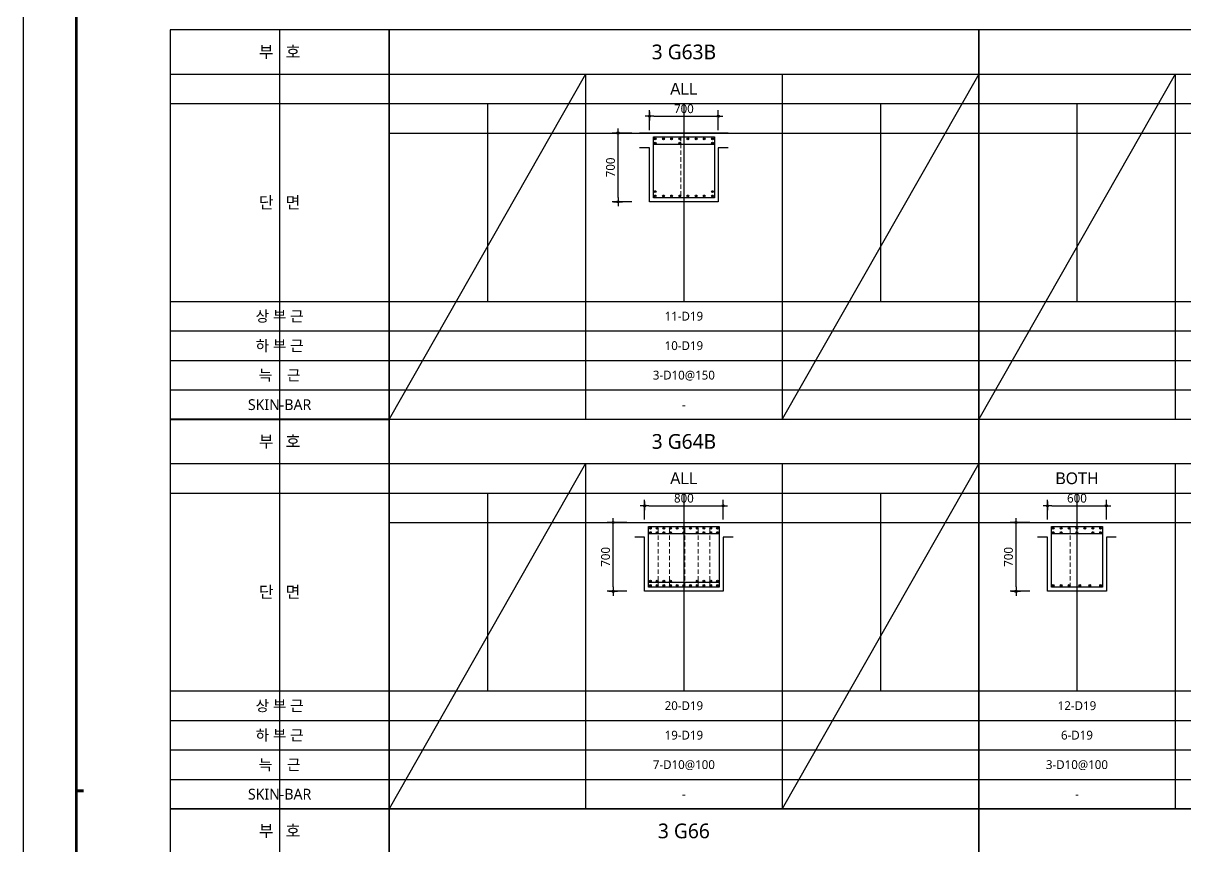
# Model space of a CAD drawing. Header units: millimetres. Extents: x 0 to 252030, y -124740 to 196020.
# Drawn here: x 126030 to 137850, y 150874 to 159247 of the extents above; entities that cross this region are included whole.
import ezdxf
from ezdxf.enums import TextEntityAlignment as Align

# ---------------------------------------------------------------- set-up
doc = ezdxf.new("R2010")
doc.units = ezdxf.units.MM
doc.header["$LTSCALE"] = 30
doc.linetypes.add('HID', pattern=[2.3, 1.5, -0.8])
doc.layers.get('DEFPOINTS').update_dxf_attribs({"color": 142})
for name, color, linetype in [('0-SEC1', 3, 'Continuous'), ('CON', 2, 'Continuous'), ('DIM', 7, 'Continuous'), ('ETC', 7, 'Continuous'), ('S-철근', 3, 'Continuous'), ('SHEET', 7, 'Continuous'), ('TXT', 3, 'Continuous'), ('XR-FORM_(도룡동)$0$Sheet', 7, 'Continuous')]:
    doc.layers.add(name, color=color, linetype=linetype)
doc.layers.add('TieBar', color=7, linetype='HID', lineweight=0)
doc.styles.get("Standard").update_dxf_attribs({"font": 'malgun.ttf'})
doc.styles.add('돋움', font='Dotum.ttf')
doc.styles.add('맑은 고딕', font='malgun.ttf')
doc.dimstyles.new('30NDIM', dxfattribs={"dimscale": 50, "dimtxt": 3, "dimasz": 1.5, "dimexe": 2, "dimexo": 6, "dimgap": 1, "dimtad": 1, "dimdec": 0, "dimrnd": 0.25, "dimzin": 0, "dimdsep": 46, "dimtxsty": 'Standard', "dimblk": 'Z_DOT', "dimcen": 5, "dimclrd": 256, "dimclre": 256, "dimclrt": 3, "dimadec": 0, "dimazin": 0, "dimtm": 1e-09, "dimtfac": 1, "dimtdec": 0, "dimtix": 1, "dimtmove": 2, "dimatfit": 1, "dimldrblk": 'Z_DOT', "dimfxl": 1, "dimtolj": 1, "dimtzin": 0, "dimarcsym": 0})

# ---------------------------------------------------------------- blocks, each defined once
blk = doc.blocks.new('Z_DOT')
at = {"layer": 'DIM', "color": 0}
for p, q in [((-1, 0), (1, 0)), ((0, -1), (0, 1))]:
    blk.add_line(p, q, dxfattribs=at)
for radius in [0.25, 0.125]:
    blk.add_circle((0, 0), radius, dxfattribs=at)
blk = doc.blocks.new('*D261')
at = {"layer": 'DEFPOINTS', "color": 0, "transparency": 16777216}
for p in [(133103, 158300), (132403, 157979), (133103, 157979)]:
    blk.add_point(p, dxfattribs=at)
at = {"layer": 'DIM', "lineweight": -2, "transparency": 16777216}
for p, q in [((132403, 158159), (132403, 158360)), ((132448, 158300), (133058, 158300)), ((133103, 158159), (133103, 158360))]:
    blk.add_line(p, q, dxfattribs=at)
at = {"layer": 'DIM', "lineweight": -2, "transparency": 16777216, "xscale": 45, "yscale": 45, "zscale": 45, "rotation": 180}
blk.add_blockref('Z_DOT', (132403, 158300), dxfattribs=at)
at = {"layer": 'DIM', "lineweight": -2, "transparency": 16777216, "xscale": 45, "yscale": 45, "zscale": 45}
blk.add_blockref('Z_DOT', (133103, 158300), dxfattribs=at)
at = {"layer": 'DIM', "color": 3, "transparency": 16777216, "insert": (132753, 158376), "char_height": 90, "attachment_point": 5}
blk.add_mtext('\\A1;700', dxfattribs=at)
blk = doc.blocks.new('*D262')
at = {"layer": 'DEFPOINTS', "color": 0, "transparency": 16777216}
for p in [(132083, 158129), (132403, 158129), (132403, 157429)]:
    blk.add_point(p, dxfattribs=at)
at = {"layer": 'DIM', "lineweight": -2, "transparency": 16777216}
for p, q in [((132223, 158129), (132023, 158129)), ((132083, 157474), (132083, 158084)), ((132223, 157429), (132023, 157429))]:
    blk.add_line(p, q, dxfattribs=at)
at = {"layer": 'DIM', "lineweight": -2, "transparency": 16777216, "xscale": 45, "yscale": 45, "zscale": 45}
for p, rotation in [((132083, 158129), 90), ((132083, 157429), 270)]:
    blk.add_blockref('Z_DOT', p, dxfattribs=dict(at, rotation=rotation))
at = {"layer": 'DIM', "color": 3, "transparency": 16777216, "insert": (132006, 157779), "char_height": 90, "attachment_point": 5, "rotation": 90}
blk.add_mtext('\\A1;700', dxfattribs=at)
blk = doc.blocks.new('*D269')
at = {"layer": 'DEFPOINTS', "color": 0, "transparency": 16777216}
for p in [(133153, 154335), (132353, 154015), (133153, 154015)]:
    blk.add_point(p, dxfattribs=at)
at = {"layer": 'DIM', "lineweight": -2, "transparency": 16777216}
for p, q in [((132353, 154195), (132353, 154395)), ((133153, 154195), (133153, 154395)), ((132398, 154335), (133108, 154335))]:
    blk.add_line(p, q, dxfattribs=at)
at = {"layer": 'DIM', "lineweight": -2, "transparency": 16777216, "xscale": 45, "yscale": 45, "zscale": 45, "rotation": 180}
blk.add_blockref('Z_DOT', (132353, 154335), dxfattribs=at)
at = {"layer": 'DIM', "lineweight": -2, "transparency": 16777216, "xscale": 45, "yscale": 45, "zscale": 45}
blk.add_blockref('Z_DOT', (133153, 154335), dxfattribs=at)
at = {"layer": 'DIM', "color": 3, "transparency": 16777216, "insert": (132753, 154412), "char_height": 90, "attachment_point": 5}
blk.add_mtext('\\A1;800', dxfattribs=at)
blk = doc.blocks.new('*D270')
at = {"layer": 'DEFPOINTS', "color": 0, "transparency": 16777216}
for p in [(132033, 154165), (132353, 154165), (132353, 153465)]:
    blk.add_point(p, dxfattribs=at)
at = {"layer": 'DIM', "lineweight": -2, "transparency": 16777216}
for p, q in [((132173, 154165), (131973, 154165)), ((132033, 153510), (132033, 154120)), ((132173, 153465), (131973, 153465))]:
    blk.add_line(p, q, dxfattribs=at)
at = {"layer": 'DIM', "lineweight": -2, "transparency": 16777216, "xscale": 45, "yscale": 45, "zscale": 45}
for p, rotation in [((132033, 154165), 90), ((132033, 153465), 270)]:
    blk.add_blockref('Z_DOT', p, dxfattribs=dict(at, rotation=rotation))
at = {"layer": 'DIM', "color": 3, "transparency": 16777216, "insert": (131956, 153815), "char_height": 90, "attachment_point": 5, "rotation": 90}
blk.add_mtext('\\A1;700', dxfattribs=at)
blk = doc.blocks.new('*D271')
at = {"layer": 'DEFPOINTS', "color": 0, "transparency": 16777216}
for p in [(137053, 154335), (136453, 154015), (137053, 154015)]:
    blk.add_point(p, dxfattribs=at)
at = {"layer": 'DIM', "lineweight": -2, "transparency": 16777216}
for p, q in [((136453, 154195), (136453, 154395)), ((137053, 154195), (137053, 154395)), ((136498, 154335), (137008, 154335))]:
    blk.add_line(p, q, dxfattribs=at)
at = {"layer": 'DIM', "lineweight": -2, "transparency": 16777216, "xscale": 45, "yscale": 45, "zscale": 45, "rotation": 180}
blk.add_blockref('Z_DOT', (136453, 154335), dxfattribs=at)
at = {"layer": 'DIM', "lineweight": -2, "transparency": 16777216, "xscale": 45, "yscale": 45, "zscale": 45}
blk.add_blockref('Z_DOT', (137053, 154335), dxfattribs=at)
at = {"layer": 'DIM', "color": 3, "transparency": 16777216, "insert": (136753, 154412), "char_height": 90, "attachment_point": 5}
blk.add_mtext('\\A1;600', dxfattribs=at)
blk = doc.blocks.new('*D272')
at = {"layer": 'DEFPOINTS', "color": 0, "transparency": 16777216}
for p in [(136133, 154165), (136453, 154165), (136453, 153465)]:
    blk.add_point(p, dxfattribs=at)
at = {"layer": 'DIM', "lineweight": -2, "transparency": 16777216}
for p, q in [((136273, 154165), (136073, 154165)), ((136133, 153510), (136133, 154120)), ((136273, 153465), (136073, 153465))]:
    blk.add_line(p, q, dxfattribs=at)
at = {"layer": 'DIM', "lineweight": -2, "transparency": 16777216, "xscale": 45, "yscale": 45, "zscale": 45}
for p, rotation in [((136133, 154165), 90), ((136133, 153465), 270)]:
    blk.add_blockref('Z_DOT', p, dxfattribs=dict(at, rotation=rotation))
at = {"layer": 'DIM', "color": 3, "transparency": 16777216, "insert": (136056, 153815), "char_height": 90, "attachment_point": 5, "rotation": 90}
blk.add_mtext('\\A1;700', dxfattribs=at)
blk = doc.blocks.new('XR-FORM_(도룡동)$0$S')
at = {"layer": 'XR-FORM_(도룡동)$0$Sheet', "const_width": 100}
blk.add_lwpolyline([(1850, 57950), (82250, 57950), (82250, 1200), (1850, 1200)], close=True, dxfattribs=at)
at = {"layer": 'XR-FORM_(도룡동)$0$Sheet', "linetype": 'Continuous', "const_width": 100}
blk.add_lwpolyline([(2100, 29575), (1850, 29575)], dxfattribs=at)
blk = doc.blocks.new('XR-FORM_(도룡동)', base_point=(101.33, -56114.51))
at = {"layer": 'DEFPOINTS'}
blk.add_lwpolyline([(0, 0), (420, 0), (420, 297), (0, 297)], close=True, dxfattribs=at)
at = {"xscale": 0.005, "yscale": 0.005, "zscale": 0.005}
blk.add_blockref('XR-FORM_(도룡동)$0$S', (-0.25, 0), dxfattribs=at)
blk = doc.blocks.new('*U160')
at = {"layer": 'DEFPOINTS'}
for p, q in [((-1114, 5286), (-1114, 1321)), ((-2229, 4536), (0, 4536))]:
    blk.add_line(p, q, dxfattribs=at)
at = {"layer": 'SHEET'}
blk.add_line((-2229, 4836), (0, 4836), dxfattribs=at)
at = {"layer": 'SHEET', "color": 6}
for p, q in [((-2229, 2521), (0, 2521)), ((-2229, 2221), (0, 2221)), ((-2229, 1921), (0, 1921)), ((-2229, 1621), (0, 1621))]:
    blk.add_line(p, q, dxfattribs=at)
at = {"layer": 'SHEET'}
blk.add_lwpolyline([(0, 5286), (-2229, 5286), (-2229, 1321), (0, 1321)], close=True, dxfattribs=at)
at = {"layer": 'TXT', "style": '맑은 고딕'}
for s, height, p in [('부   호', 120, (-1114, 5061)), ('단   면', 120, (-1114, 3529)), ('상 부 근', 110, (-1114, 2371)), ('하 부 근', 110, (-1114, 2071)), ('늑    근', 110, (-1114, 1771)), ('SKIN-BAR', 110, (-1114, 1471))]:
    blk.add_text(s, height=height, dxfattribs=at).set_placement(p, align=Align.MIDDLE_CENTER)
blk = doc.blocks.new('4등분')
at = {"layer": 'DEFPOINTS'}
for p, q in [((1000, 3214), (1000, 1200)), ((3000, 3214), (3000, 1200)), ((5000, 3214), (5000, 1200)), ((0, 2914), (6000, 2914))]:
    blk.add_line(p, q, dxfattribs=at)
at = {"layer": 'SHEET'}
blk.add_line((0, 3514), (6000, 3514), dxfattribs=at)
at = {"layer": 'SHEET', "color": 6}
for p, q in [((2000, 3514), (2000, 0)), ((4000, 3514), (4000, 0)), ((0, 3214), (6000, 3214)), ((0, 1200), (6000, 1200)), ((0, 900), (6000, 900)), ((0, 600), (6000, 600)), ((0, 300), (6000, 300))]:
    blk.add_line(p, q, dxfattribs=at)
at = {"layer": 'SHEET'}
blk.add_lwpolyline([(6000, 3964), (0, 3964), (0, 0), (6000, 0)], close=True, dxfattribs=at)

msp = doc.modelspace()

# ---------------------------------------------------------------- hatches: boundary and pattern name
at = {"layer": 'S-철근'}
h = msp.add_hatch(color=256, dxfattribs=at)
edge = h.paths.add_edge_path()
edge.add_arc((132462.08013, 158070.41992), 9.55, 0, 180)
edge.add_arc((132462.08013, 158070.41992), 9.55, 180, 360)
h = msp.add_hatch(color=256, dxfattribs=at)
edge = h.paths.add_edge_path()
edge.add_arc((132462.08013, 158026.31992), 9.55, 0, 180)
edge.add_arc((132462.08013, 158026.31992), 9.55, 180, 360)
h = msp.add_hatch(color=256, dxfattribs=at)
edge = h.paths.add_edge_path()
edge.add_arc((132545.20013, 158070.41992), 9.55, 0, 180)
edge.add_arc((132545.20013, 158070.41992), 9.55, 180, 360)
h = msp.add_hatch(color=256, dxfattribs=at)
edge = h.paths.add_edge_path()
edge.add_arc((132628.32013, 158070.41992), 9.55, 0, 180)
edge.add_arc((132628.32013, 158070.41992), 9.55, 180, 360)
h = msp.add_hatch(color=256, dxfattribs=at)
edge = h.paths.add_edge_path()
edge.add_arc((132711.44013, 158070.41992), 9.55, 0, 180)
edge.add_arc((132711.44013, 158070.41992), 9.55, 180, 360)
h = msp.add_hatch(color=256, dxfattribs=at)
edge = h.paths.add_edge_path()
edge.add_arc((132711.44013, 158026.31992), 9.55, 0, 180)
edge.add_arc((132711.44013, 158026.31992), 9.55, 180, 360)
h = msp.add_hatch(color=256, dxfattribs=at)
edge = h.paths.add_edge_path()
edge.add_arc((132794.56013, 158070.41992), 9.55, 0, 180)
edge.add_arc((132794.56013, 158070.41992), 9.55, 180, 360)
h = msp.add_hatch(color=256, dxfattribs=at)
edge = h.paths.add_edge_path()
edge.add_arc((132877.68013, 158070.41992), 9.55, 0, 180)
edge.add_arc((132877.68013, 158070.41992), 9.55, 180, 360)
h = msp.add_hatch(color=256, dxfattribs=at)
edge = h.paths.add_edge_path()
edge.add_arc((132960.80013, 158070.41992), 9.55, 0, 180)
edge.add_arc((132960.80013, 158070.41992), 9.55, 180, 360)
h = msp.add_hatch(color=256, dxfattribs=at)
edge = h.paths.add_edge_path()
edge.add_arc((133043.92013, 158070.41992), 9.55, 0, 180)
edge.add_arc((133043.92013, 158070.41992), 9.55, 180, 360)
h = msp.add_hatch(color=256, dxfattribs=at)
edge = h.paths.add_edge_path()
edge.add_arc((133043.92013, 158026.31992), 9.55, 0, 180)
edge.add_arc((133043.92013, 158026.31992), 9.55, 180, 360)
h = msp.add_hatch(color=256, dxfattribs=at)
edge = h.paths.add_edge_path()
edge.add_arc((132462.08013, 157532.67992), 9.55, 0, 180)
edge.add_arc((132462.08013, 157532.67992), 9.55, 180, 360)
h = msp.add_hatch(color=256, dxfattribs=at)
edge = h.paths.add_edge_path()
edge.add_arc((132462.08013, 157488.57992), 9.55, 0, 180)
edge.add_arc((132462.08013, 157488.57992), 9.55, 180, 360)
h = msp.add_hatch(color=256, dxfattribs=at)
edge = h.paths.add_edge_path()
edge.add_arc((132545.20013, 157488.57992), 9.55, 0, 180)
edge.add_arc((132545.20013, 157488.57992), 9.55, 180, 360)
h = msp.add_hatch(color=256, dxfattribs=at)
edge = h.paths.add_edge_path()
edge.add_arc((132628.32013, 157488.57992), 9.55, 0, 180)
edge.add_arc((132628.32013, 157488.57992), 9.55, 180, 360)
h = msp.add_hatch(color=256, dxfattribs=at)
edge = h.paths.add_edge_path()
edge.add_arc((132711.44013, 157488.57992), 9.55, 0, 180)
edge.add_arc((132711.44013, 157488.57992), 9.55, 180, 360)
h = msp.add_hatch(color=256, dxfattribs=at)
edge = h.paths.add_edge_path()
edge.add_arc((132794.56013, 157488.57992), 9.55, 0, 180)
edge.add_arc((132794.56013, 157488.57992), 9.55, 180, 360)
h = msp.add_hatch(color=256, dxfattribs=at)
edge = h.paths.add_edge_path()
edge.add_arc((132877.68013, 157488.57992), 9.55, 0, 180)
edge.add_arc((132877.68013, 157488.57992), 9.55, 180, 360)
h = msp.add_hatch(color=256, dxfattribs=at)
edge = h.paths.add_edge_path()
edge.add_arc((132960.80013, 157488.57992), 9.55, 0, 180)
edge.add_arc((132960.80013, 157488.57992), 9.55, 180, 360)
h = msp.add_hatch(color=256, dxfattribs=at)
edge = h.paths.add_edge_path()
edge.add_arc((133043.92013, 157532.67992), 9.55, 0, 180)
edge.add_arc((133043.92013, 157532.67992), 9.55, 180, 360)
h = msp.add_hatch(color=256, dxfattribs=at)
edge = h.paths.add_edge_path()
edge.add_arc((133043.92013, 157488.57992), 9.55, 0, 180)
edge.add_arc((133043.92013, 157488.57992), 9.55, 180, 360)
h = msp.add_hatch(color=256, dxfattribs=at)
edge = h.paths.add_edge_path()
edge.add_arc((132412.08013, 154105.91992), 9.55, 0, 180)
edge.add_arc((132412.08013, 154105.91992), 9.55, 180, 360)
h = msp.add_hatch(color=256, dxfattribs=at)
edge = h.paths.add_edge_path()
edge.add_arc((132412.08013, 154061.81992), 9.55, 0, 180)
edge.add_arc((132412.08013, 154061.81992), 9.55, 180, 360)
h = msp.add_hatch(color=256, dxfattribs=at)
edge = h.paths.add_edge_path()
edge.add_arc((132480.26413, 154105.91992), 9.55, 0, 180)
edge.add_arc((132480.26413, 154105.91992), 9.55, 180, 360)
h = msp.add_hatch(color=256, dxfattribs=at)
edge = h.paths.add_edge_path()
edge.add_arc((132480.26413, 154061.81992), 9.55, 0, 180)
edge.add_arc((132480.26413, 154061.81992), 9.55, 180, 360)
h = msp.add_hatch(color=256, dxfattribs=at)
edge = h.paths.add_edge_path()
edge.add_arc((132548.44813, 154105.91992), 9.55, 0, 180)
edge.add_arc((132548.44813, 154105.91992), 9.55, 180, 360)
h = msp.add_hatch(color=256, dxfattribs=at)
edge = h.paths.add_edge_path()
edge.add_arc((132548.44813, 154061.81992), 9.55, 0, 180)
edge.add_arc((132548.44813, 154061.81992), 9.55, 180, 360)
h = msp.add_hatch(color=256, dxfattribs=at)
edge = h.paths.add_edge_path()
edge.add_arc((132616.63213, 154105.91992), 9.55, 0, 180)
edge.add_arc((132616.63213, 154105.91992), 9.55, 180, 360)
h = msp.add_hatch(color=256, dxfattribs=at)
edge = h.paths.add_edge_path()
edge.add_arc((132616.63213, 154061.81992), 9.55, 0, 180)
edge.add_arc((132616.63213, 154061.81992), 9.55, 180, 360)
h = msp.add_hatch(color=256, dxfattribs=at)
edge = h.paths.add_edge_path()
edge.add_arc((132684.81613, 154105.91992), 9.55, 0, 180)
edge.add_arc((132684.81613, 154105.91992), 9.55, 180, 360)
h = msp.add_hatch(color=256, dxfattribs=at)
edge = h.paths.add_edge_path()
edge.add_arc((132753.00013, 154105.91992), 9.55, 0, 180)
edge.add_arc((132753.00013, 154105.91992), 9.55, 180, 360)
h = msp.add_hatch(color=256, dxfattribs=at)
edge = h.paths.add_edge_path()
edge.add_arc((132753.00013, 154061.81992), 9.55, 0, 180)
edge.add_arc((132753.00013, 154061.81992), 9.55, 180, 360)
h = msp.add_hatch(color=256, dxfattribs=at)
edge = h.paths.add_edge_path()
edge.add_arc((132821.18413, 154105.91992), 9.55, 0, 180)
edge.add_arc((132821.18413, 154105.91992), 9.55, 180, 360)
h = msp.add_hatch(color=256, dxfattribs=at)
edge = h.paths.add_edge_path()
edge.add_arc((132889.36813, 154105.91992), 9.55, 0, 180)
edge.add_arc((132889.36813, 154105.91992), 9.55, 180, 360)
h = msp.add_hatch(color=256, dxfattribs=at)
edge = h.paths.add_edge_path()
edge.add_arc((132889.36813, 154061.81992), 9.55, 0, 180)
edge.add_arc((132889.36813, 154061.81992), 9.55, 180, 360)
h = msp.add_hatch(color=256, dxfattribs=at)
edge = h.paths.add_edge_path()
edge.add_arc((132957.55213, 154105.91992), 9.55, 0, 180)
edge.add_arc((132957.55213, 154105.91992), 9.55, 180, 360)
h = msp.add_hatch(color=256, dxfattribs=at)
edge = h.paths.add_edge_path()
edge.add_arc((132957.55213, 154061.81992), 9.55, 0, 180)
edge.add_arc((132957.55213, 154061.81992), 9.55, 180, 360)
h = msp.add_hatch(color=256, dxfattribs=at)
edge = h.paths.add_edge_path()
edge.add_arc((133025.73613, 154105.91992), 9.55, 0, 180)
edge.add_arc((133025.73613, 154105.91992), 9.55, 180, 360)
h = msp.add_hatch(color=256, dxfattribs=at)
edge = h.paths.add_edge_path()
edge.add_arc((133025.73613, 154061.81992), 9.55, 0, 180)
edge.add_arc((133025.73613, 154061.81992), 9.55, 180, 360)
h = msp.add_hatch(color=256, dxfattribs=at)
edge = h.paths.add_edge_path()
edge.add_arc((133093.92013, 154105.91992), 9.55, 0, 180)
edge.add_arc((133093.92013, 154105.91992), 9.55, 180, 360)
h = msp.add_hatch(color=256, dxfattribs=at)
edge = h.paths.add_edge_path()
edge.add_arc((133093.92013, 154061.81992), 9.55, 0, 180)
edge.add_arc((133093.92013, 154061.81992), 9.55, 180, 360)
h = msp.add_hatch(color=256, dxfattribs=at)
edge = h.paths.add_edge_path()
edge.add_arc((136512.08013, 154105.91992), 9.55, 0, 180)
edge.add_arc((136512.08013, 154105.91992), 9.55, 180, 360)
h = msp.add_hatch(color=256, dxfattribs=at)
edge = h.paths.add_edge_path()
edge.add_arc((136512.08013, 154061.81992), 9.55, 0, 180)
edge.add_arc((136512.08013, 154061.81992), 9.55, 180, 360)
h = msp.add_hatch(color=256, dxfattribs=at)
edge = h.paths.add_edge_path()
edge.add_arc((136592.3868, 154105.91992), 9.55, 0, 180)
edge.add_arc((136592.3868, 154105.91992), 9.55, 180, 360)
h = msp.add_hatch(color=256, dxfattribs=at)
edge = h.paths.add_edge_path()
edge.add_arc((136592.3868, 154061.81992), 9.55, 0, 180)
edge.add_arc((136592.3868, 154061.81992), 9.55, 180, 360)
h = msp.add_hatch(color=256, dxfattribs=at)
edge = h.paths.add_edge_path()
edge.add_arc((136672.69347, 154105.91992), 9.55, 0, 180)
edge.add_arc((136672.69347, 154105.91992), 9.55, 180, 360)
h = msp.add_hatch(color=256, dxfattribs=at)
edge = h.paths.add_edge_path()
edge.add_arc((136753.00013, 154105.91992), 9.55, 0, 180)
edge.add_arc((136753.00013, 154105.91992), 9.55, 180, 360)
h = msp.add_hatch(color=256, dxfattribs=at)
edge = h.paths.add_edge_path()
edge.add_arc((136753.00013, 154061.81992), 9.55, 0, 180)
edge.add_arc((136753.00013, 154061.81992), 9.55, 180, 360)
h = msp.add_hatch(color=256, dxfattribs=at)
edge = h.paths.add_edge_path()
edge.add_arc((136833.3068, 154105.91992), 9.55, 0, 180)
edge.add_arc((136833.3068, 154105.91992), 9.55, 180, 360)
h = msp.add_hatch(color=256, dxfattribs=at)
edge = h.paths.add_edge_path()
edge.add_arc((136913.61347, 154105.91992), 9.55, 0, 180)
edge.add_arc((136913.61347, 154105.91992), 9.55, 180, 360)
h = msp.add_hatch(color=256, dxfattribs=at)
edge = h.paths.add_edge_path()
edge.add_arc((136913.61347, 154061.81992), 9.55, 0, 180)
edge.add_arc((136913.61347, 154061.81992), 9.55, 180, 360)
h = msp.add_hatch(color=256, dxfattribs=at)
edge = h.paths.add_edge_path()
edge.add_arc((136993.92013, 154105.91992), 9.55, 0, 180)
edge.add_arc((136993.92013, 154105.91992), 9.55, 180, 360)
h = msp.add_hatch(color=256, dxfattribs=at)
edge = h.paths.add_edge_path()
edge.add_arc((136993.92013, 154061.81992), 9.55, 0, 180)
edge.add_arc((136993.92013, 154061.81992), 9.55, 180, 360)
h = msp.add_hatch(color=256, dxfattribs=at)
edge = h.paths.add_edge_path()
edge.add_arc((132412.08013, 153568.17992), 9.55, 0, 180)
edge.add_arc((132412.08013, 153568.17992), 9.55, 180, 360)
h = msp.add_hatch(color=256, dxfattribs=at)
edge = h.paths.add_edge_path()
edge.add_arc((132480.26413, 153568.17992), 9.55, 0, 180)
edge.add_arc((132480.26413, 153568.17992), 9.55, 180, 360)
h = msp.add_hatch(color=256, dxfattribs=at)
edge = h.paths.add_edge_path()
edge.add_arc((132548.44813, 153568.17992), 9.55, 0, 180)
edge.add_arc((132548.44813, 153568.17992), 9.55, 180, 360)
h = msp.add_hatch(color=256, dxfattribs=at)
edge = h.paths.add_edge_path()
edge.add_arc((132616.63213, 153568.17992), 9.55, 0, 180)
edge.add_arc((132616.63213, 153568.17992), 9.55, 180, 360)
h = msp.add_hatch(color=256, dxfattribs=at)
edge = h.paths.add_edge_path()
edge.add_arc((132889.36813, 153568.17992), 9.55, 0, 180)
edge.add_arc((132889.36813, 153568.17992), 9.55, 180, 360)
h = msp.add_hatch(color=256, dxfattribs=at)
edge = h.paths.add_edge_path()
edge.add_arc((132957.55213, 153568.17992), 9.55, 0, 180)
edge.add_arc((132957.55213, 153568.17992), 9.55, 180, 360)
h = msp.add_hatch(color=256, dxfattribs=at)
edge = h.paths.add_edge_path()
edge.add_arc((133025.73613, 153568.17992), 9.55, 0, 180)
edge.add_arc((133025.73613, 153568.17992), 9.55, 180, 360)
h = msp.add_hatch(color=256, dxfattribs=at)
edge = h.paths.add_edge_path()
edge.add_arc((133093.92013, 153568.17992), 9.55, 0, 180)
edge.add_arc((133093.92013, 153568.17992), 9.55, 180, 360)
h = msp.add_hatch(color=256, dxfattribs=at)
edge = h.paths.add_edge_path()
edge.add_arc((132412.08013, 153524.07992), 9.55, 0, 180)
edge.add_arc((132412.08013, 153524.07992), 9.55, 180, 360)
h = msp.add_hatch(color=256, dxfattribs=at)
edge = h.paths.add_edge_path()
edge.add_arc((132480.26413, 153524.07992), 9.55, 0, 180)
edge.add_arc((132480.26413, 153524.07992), 9.55, 180, 360)
h = msp.add_hatch(color=256, dxfattribs=at)
edge = h.paths.add_edge_path()
edge.add_arc((132548.44813, 153524.07992), 9.55, 0, 180)
edge.add_arc((132548.44813, 153524.07992), 9.55, 180, 360)
h = msp.add_hatch(color=256, dxfattribs=at)
edge = h.paths.add_edge_path()
edge.add_arc((132616.63213, 153524.07992), 9.55, 0, 180)
edge.add_arc((132616.63213, 153524.07992), 9.55, 180, 360)
h = msp.add_hatch(color=256, dxfattribs=at)
edge = h.paths.add_edge_path()
edge.add_arc((132684.81613, 153524.07992), 9.55, 0, 180)
edge.add_arc((132684.81613, 153524.07992), 9.55, 180, 360)
h = msp.add_hatch(color=256, dxfattribs=at)
edge = h.paths.add_edge_path()
edge.add_arc((132753.00013, 153524.07992), 9.55, 0, 180)
edge.add_arc((132753.00013, 153524.07992), 9.55, 180, 360)
h = msp.add_hatch(color=256, dxfattribs=at)
edge = h.paths.add_edge_path()
edge.add_arc((132821.18413, 153524.07992), 9.55, 0, 180)
edge.add_arc((132821.18413, 153524.07992), 9.55, 180, 360)
h = msp.add_hatch(color=256, dxfattribs=at)
edge = h.paths.add_edge_path()
edge.add_arc((132889.36813, 153524.07992), 9.55, 0, 180)
edge.add_arc((132889.36813, 153524.07992), 9.55, 180, 360)
h = msp.add_hatch(color=256, dxfattribs=at)
edge = h.paths.add_edge_path()
edge.add_arc((132957.55213, 153524.07992), 9.55, 0, 180)
edge.add_arc((132957.55213, 153524.07992), 9.55, 180, 360)
h = msp.add_hatch(color=256, dxfattribs=at)
edge = h.paths.add_edge_path()
edge.add_arc((133025.73613, 153524.07992), 9.55, 0, 180)
edge.add_arc((133025.73613, 153524.07992), 9.55, 180, 360)
h = msp.add_hatch(color=256, dxfattribs=at)
edge = h.paths.add_edge_path()
edge.add_arc((133093.92013, 153524.07992), 9.55, 0, 180)
edge.add_arc((133093.92013, 153524.07992), 9.55, 180, 360)
h = msp.add_hatch(color=256, dxfattribs=at)
edge = h.paths.add_edge_path()
edge.add_arc((136512.08013, 153524.07992), 9.55, 0, 180)
edge.add_arc((136512.08013, 153524.07992), 9.55, 180, 360)
h = msp.add_hatch(color=256, dxfattribs=at)
edge = h.paths.add_edge_path()
edge.add_arc((136592.3868, 153524.07992), 9.55, 0, 180)
edge.add_arc((136592.3868, 153524.07992), 9.55, 180, 360)
h = msp.add_hatch(color=256, dxfattribs=at)
edge = h.paths.add_edge_path()
edge.add_arc((136672.69347, 153524.07992), 9.55, 0, 180)
edge.add_arc((136672.69347, 153524.07992), 9.55, 180, 360)
h = msp.add_hatch(color=256, dxfattribs=at)
edge = h.paths.add_edge_path()
edge.add_arc((136780.8686, 153524.07992), 9.55, 0, 180)
edge.add_arc((136780.8686, 153524.07992), 9.55, 180, 360)
h = msp.add_hatch(color=256, dxfattribs=at)
edge = h.paths.add_edge_path()
edge.add_arc((136882.7169, 153524.07992), 9.55, 0, 180)
edge.add_arc((136882.7169, 153524.07992), 9.55, 180, 360)
h = msp.add_hatch(color=256, dxfattribs=at)
edge = h.paths.add_edge_path()
edge.add_arc((136993.92013, 153524.07992), 9.55, 0, 180)
edge.add_arc((136993.92013, 153524.07992), 9.55, 180, 360)

# ---------------------------------------------------------------- linework, layer by layer
at = {"layer": 'CON', "color": 8}
for p, q in [((132303.00013, 158129.49992), (133203.00013, 158129.49992)), ((132253.00013, 154164.99992), (133253.00013, 154164.99992)), ((136353.00013, 154164.99992), (137153.00013, 154164.99992))]:
    msp.add_line(p, q, dxfattribs=at)
for points in [[(133203.00013, 157979.49992), (133103.00013, 157979.49992), (133103.00013, 157429.49992), (132403.00013, 157429.49992), (132403.00013, 157979.49992), (132303.00013, 157979.49992)], [(133253.00013, 154014.99992), (133153.00013, 154014.99992), (133153.00013, 153464.99992), (132353.00013, 153464.99992), (132353.00013, 154014.99992), (132253.00013, 154014.99992)], [(137153.00013, 154014.99992), (137053.00013, 154014.99992), (137053.00013, 153464.99992), (136453.00013, 153464.99992), (136453.00013, 154014.99992), (136353.00013, 154014.99992)]]:
    msp.add_lwpolyline(points, dxfattribs=at)
at = {"layer": 'ETC', "color": 8}
for p, q in [((132443.00013, 158016.76992), (133063.00013, 158016.76992)), ((132393.00013, 154052.26992), (133113.00013, 154052.26992)), ((136493.00013, 154052.26992), (137013.00013, 154052.26992)), ((132393.00013, 153558.62992), (133113.00013, 153558.62992))]:
    msp.add_line(p, q, dxfattribs=at)
at = {"layer": 'S-철근'}
for points in [[(132443.00013, 157469.49992), (132443.00013, 158089.49992), (133063.00013, 158089.49992), (133063.00013, 157469.49992), (132443.00013, 157469.49992)], [(132393.00013, 153504.99992), (132393.00013, 154124.99992), (133113.00013, 154124.99992), (133113.00013, 153504.99992), (132393.00013, 153504.99992)], [(136493.00013, 153504.99992), (136493.00013, 154124.99992), (137013.00013, 154124.99992), (137013.00013, 153504.99992), (136493.00013, 153504.99992)]]:
    msp.add_lwpolyline(points, dxfattribs=at)
for centre in [(132462.08013, 158070.41992), (132462.08013, 158026.31992), (132545.20013, 158070.41992), (132628.32013, 158070.41992), (132711.44013, 158070.41992), (132711.44013, 158026.31992), (132794.56013, 158070.41992), (132877.68013, 158070.41992), (132960.80013, 158070.41992), (133043.92013, 158070.41992), (133043.92013, 158026.31992), (132462.08013, 157532.67992), (132462.08013, 157488.57992), (132545.20013, 157488.57992), (132628.32013, 157488.57992), (132711.44013, 157488.57992), (132794.56013, 157488.57992), (132877.68013, 157488.57992), (132960.80013, 157488.57992), (133043.92013, 157532.67992), (133043.92013, 157488.57992), (132412.08013, 154105.91992), (132412.08013, 154061.81992), (132480.26413, 154105.91992), (132480.26413, 154061.81992), (132548.44813, 154105.91992), (132548.44813, 154061.81992), (132616.63213, 154105.91992), (132616.63213, 154061.81992), (132684.81613, 154105.91992), (132753.00013, 154105.91992), (132753.00013, 154061.81992), (132821.18413, 154105.91992), (132889.36813, 154105.91992), (132889.36813, 154061.81992), (132957.55213, 154105.91992), (132957.55213, 154061.81992), (133025.73613, 154105.91992), (133025.73613, 154061.81992), (133093.92013, 154105.91992), (133093.92013, 154061.81992), (136512.08013, 154105.91992), (136512.08013, 154061.81992), (136592.3868, 154105.91992), (136592.3868, 154061.81992), (136672.69347, 154105.91992), (136753.00013, 154105.91992), (136753.00013, 154061.81992), (136833.3068, 154105.91992), (136913.61347, 154105.91992), (136913.61347, 154061.81992), (136993.92013, 154105.91992), (136993.92013, 154061.81992), (132412.08013, 153568.17992), (132480.26413, 153568.17992), (132548.44813, 153568.17992), (132616.63213, 153568.17992), (132889.36813, 153568.17992), (132957.55213, 153568.17992), (133025.73613, 153568.17992), (133093.92013, 153568.17992), (132412.08013, 153524.07992), (132480.26413, 153524.07992), (132548.44813, 153524.07992), (132616.63213, 153524.07992), (132684.81613, 153524.07992), (132753.00013, 153524.07992), (132821.18413, 153524.07992), (132889.36813, 153524.07992), (132957.55213, 153524.07992), (133025.73613, 153524.07992), (133093.92013, 153524.07992), (136512.08013, 153524.07992), (136592.3868, 153524.07992), (136672.69347, 153524.07992), (136780.8686, 153524.07992), (136882.7169, 153524.07992), (136993.92013, 153524.07992)]:
    msp.add_circle(centre, 9.55, dxfattribs=at)
at = {"layer": 'SHEET'}
for p, q in [((131753.00013, 158729.49992), (129753.00013, 155214.99992)), ((135753.00013, 158729.49992), (133753.00013, 155214.99992)), ((137753.00013, 158729.49992), (135753.00013, 155214.99992)), ((131753.00013, 154764.99992), (129753.00013, 151250.49992)), ((135753.00013, 154764.99992), (133753.00013, 151250.49992))]:
    msp.add_line(p, q, dxfattribs=at)
at = {"layer": 'TieBar'}
for p, q in [((132720.99013, 158089.49992), (132720.99013, 157469.49992)), ((132489.81413, 153504.99992), (132489.81413, 154124.99992)), ((132607.08213, 153504.99992), (132607.08213, 154124.99992)), ((132762.55013, 153504.99992), (132762.55013, 154124.99992)), ((132898.91813, 153504.99992), (132898.91813, 154124.99992)), ((133016.18613, 153504.99992), (133016.18613, 154124.99992)), ((136682.24347, 153504.99992), (136682.24347, 154124.99992))]:
    msp.add_line(p, q, dxfattribs=at)

# ---------------------------------------------------------------- block references
for name, p in [('*U160', (129753.00013, 153893.49992)), ('4등분', (129753.00013, 155214.99992)), ('4등분', (135753.00013, 155214.99992)), ('*U160', (129753.00013, 149928.99992)), ('4등분', (129753.00013, 151250.49992)), ('4등분', (135753.00013, 151250.49992)), ('*U160', (129753.00013, 145964.49992)), ('4등분', (129753.00013, 147285.99992)), ('4등분', (135753.00013, 147285.99992))]:
    msp.add_blockref(name, p)
at = {"layer": '0-SEC1', "xscale": 60, "yscale": 60, "zscale": 60}
msp.add_blockref('XR-FORM_(도룡동)', (132110.02429, -3224310.57868), dxfattribs=at)

# ---------------------------------------------------------------- texts
at = {"layer": 'TXT', "color": 2, "style": '맑은 고딕'}
for s, p in [('3 G63B', (132753.00013, 158954.49992)), ('3 G64B', (132753.00013, 154989.99992)), ('3 G66', (132753.00013, 151025.49992))]:
    msp.add_text(s, height=150, dxfattribs=at).set_placement(p, align=Align.MIDDLE_CENTER)
at = {"layer": 'TXT'}
for s, height, style, p in [('ALL', 120, '돋움', (132753.00013, 158579.49992)), ('11-D19', 90, '맑은 고딕', (132753.00013, 156264.99992)), ('10-D19', 90, '맑은 고딕', (132753.00013, 155964.99992)), ('3-D10@150', 90, '맑은 고딕', (132753.00013, 155664.99992)), ('-', 90, '맑은 고딕', (132753.00013, 155364.99992)), ('ALL', 120, '돋움', (132753.00013, 154614.99992)), ('BOTH', 120, '돋움', (136753.00013, 154614.99992)), ('20-D19', 90, '맑은 고딕', (132753.00013, 152300.49992)), ('12-D19', 90, '맑은 고딕', (136753.00013, 152300.49992)), ('19-D19', 90, '맑은 고딕', (132753.00013, 152000.49992)), ('6-D19', 90, '맑은 고딕', (136753.00013, 152000.49992)), ('7-D10@100', 90, '맑은 고딕', (132753.00013, 151700.49992)), ('3-D10@100', 90, '맑은 고딕', (136753.00013, 151700.49992)), ('-', 90, '맑은 고딕', (132753.00013, 151400.49992)), ('-', 90, '맑은 고딕', (136753.00013, 151400.49992))]:
    msp.add_text(s, height=height, dxfattribs=dict(at, style=style)).set_placement(p, align=Align.MIDDLE_CENTER)

# ---------------------------------------------------------------- dimensions: what is measured, and where the dimension line sits
at = {"layer": 'DIM'}
for base, p1, p2, picture, middle in [((133103.00013, 158299.65148), (132403.00013, 157979.49992), (133103.00013, 157979.49992), '*D261', (132753.00013, 158376.14945)), ((133153.00013, 154335.15148), (132353.00013, 154014.99992), (133153.00013, 154014.99992), '*D269', (132753.00013, 154411.64945)), ((137053.00013, 154335.15148), (136453.00013, 154014.99992), (137053.00013, 154014.99992), '*D271', (136753.00013, 154411.64945))]:
    dim = msp.add_linear_dim(base=base, p1=p1, p2=p2, dimstyle='30NDIM', override={"dimscale": 30, "dimtxsty": 'Standard'}, dxfattribs=at)
    dim.commit()
    dim.dimension.update_dxf_attribs({"geometry": picture, "text_midpoint": middle})
for base, p1, p2, picture, middle in [((132082.84857, 158129.49992), (132403.00013, 157429.49992), (132403.00013, 158129.49992), '*D262', (132006.3506, 157779.49992)), ((132032.84857, 154164.99992), (132353.00013, 153464.99992), (132353.00013, 154164.99992), '*D270', (131956.3506, 153814.99992)), ((136132.84857, 154164.99992), (136453.00013, 153464.99992), (136453.00013, 154164.99992), '*D272', (136056.3506, 153814.99992))]:
    dim = msp.add_linear_dim(base=base, p1=p1, p2=p2, angle=90, dimstyle='30NDIM', override={"dimscale": 30, "dimtxsty": 'Standard'}, dxfattribs=at)
    dim.commit()
    dim.dimension.update_dxf_attribs({"geometry": picture, "text_midpoint": middle})

doc.saveas('drawing.dxf')
